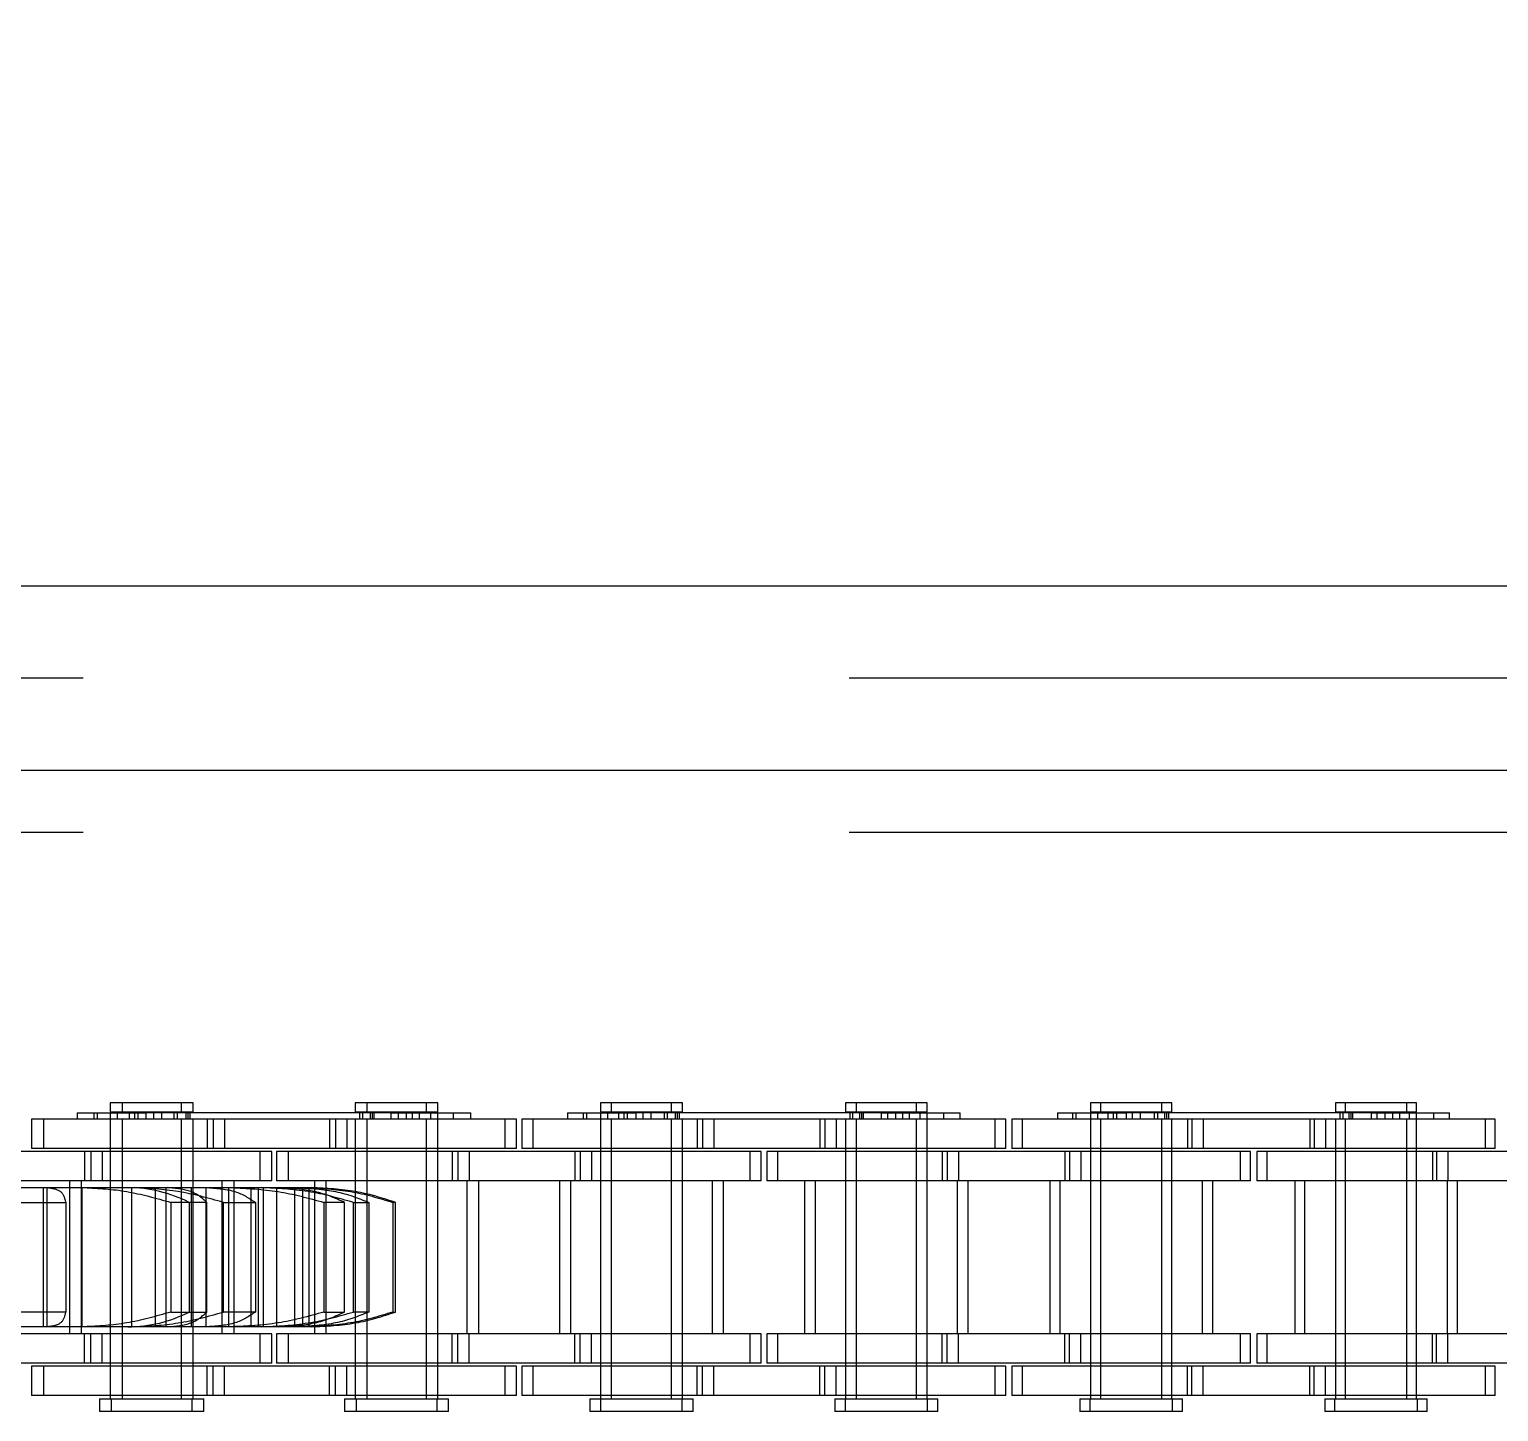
# Model space of a CAD drawing. Header units: metres. Extents: x 0 to 21025, y 0 to 14850.
# Drawn here: x 5399.7 to 5475.8, y 9293.4 to 9365 of the extents above; entities that cross this region are included whole.
import ezdxf

# ---------------------------------------------------------------- set-up
doc = ezdxf.new("R2010")
doc.units = ezdxf.units.M
doc.header["$LTSCALE"] = 25
doc.linetypes.add('HIDDEN2', pattern=[4.7625, 3.175, -1.5875])
for name, color, linetype in [('SL1', 8, 'Continuous'), ('SL4', 4, 'Continuous'), ('ST1', 7, 'HIDDEN2')]:
    doc.layers.add(name, color=color, linetype=linetype)

msp = doc.modelspace()

# ---------------------------------------------------------------- linework, layer by layer
at = {"layer": 'SL1'}
for radius, start, end in [(1508, 142.175773, 159.737021), (1500, 142.253, 159.624168)]:
    msp.add_arc((6701.759, 8813.884), radius, start, end, dxfattribs=at)
at = {"layer": 'SL4'}
for p, q in [((5828.739, 9336.149), (4878.736, 9336.149)), ((4878.736, 9326.624), (5668.499, 9326.624))]:
    msp.add_line(p, q, dxfattribs=at)
at = {"layer": 'ST1'}
for p, q in [((5878.736, 9331.386), (4878.736, 9331.386)), ((4878.736, 9326.624), (5668.499, 9326.624)), ((5878.736, 9323.386), (4878.736, 9323.386)), ((5407.579, 9309.384), (5403.889, 9309.384)), ((5403.889, 9309.384), (5403.889, 9308.91)), ((5404.501, 9309.384), (5404.501, 9308.91)), ((5408.191, 9309.384), (5407.579, 9309.384)), ((5407.579, 9308.91), (5407.579, 9309.384)), ((5408.191, 9308.91), (5408.191, 9309.384)), ((5420.279, 9309.384), (5416.589, 9309.384)), ((5416.589, 9309.384), (5416.589, 9308.91)), ((5417.179, 9309.384), (5417.179, 9308.91)), ((5420.869, 9309.384), (5420.279, 9309.384)), ((5420.279, 9308.91), (5420.279, 9309.384)), ((5420.869, 9308.91), (5420.869, 9309.384)), ((5432.979, 9309.384), (5429.289, 9309.384)), ((5429.289, 9309.384), (5429.289, 9308.91)), ((5429.857, 9309.384), (5429.857, 9308.91)), ((5433.547, 9309.384), (5432.979, 9309.384)), ((5432.979, 9308.91), (5432.979, 9309.384)), ((5433.547, 9308.91), (5433.547, 9309.384)), ((5445.679, 9309.384), (5441.989, 9309.384)), ((5441.989, 9309.384), (5441.989, 9308.91)), ((5442.536, 9309.384), (5442.536, 9308.91)), ((5446.226, 9309.384), (5445.679, 9309.384)), ((5445.679, 9308.91), (5445.679, 9309.384)), ((5446.226, 9308.91), (5446.226, 9309.384)), ((5458.379, 9309.384), (5454.689, 9309.384)), ((5454.689, 9309.384), (5454.689, 9308.91)), ((5455.214, 9309.384), (5455.214, 9308.91)), ((5458.904, 9309.384), (5458.379, 9309.384)), ((5458.379, 9308.91), (5458.379, 9309.384)), ((5458.904, 9308.91), (5458.904, 9309.384)), ((5471.079, 9309.384), (5467.389, 9309.384)), ((5467.389, 9309.384), (5467.389, 9308.91)), ((5467.892, 9309.384), (5467.892, 9308.91)), ((5471.582, 9309.384), (5471.079, 9309.384)), ((5471.079, 9308.91), (5471.079, 9309.384)), ((5471.582, 9308.91), (5471.582, 9309.384)), ((5408.909, 9308.541), (5399.814, 9308.541)), ((5399.814, 9308.541), (5399.814, 9307.021)), ((5400.426, 9308.541), (5400.426, 9307.021)), ((5402.182, 9308.873), (5405.734, 9308.873)), ((5402.182, 9308.873), (5402.182, 9308.541)), ((5403.034, 9308.873), (5403.034, 9308.541)), ((5403.207, 9308.873), (5403.207, 9308.541)), ((5403.889, 9308.91), (5407.579, 9308.91)), ((5403.889, 9308.873), (5403.889, 9307.021)), ((5403.889, 9308.541), (5403.889, 9294.042)), ((5404.258, 9308.91), (5404.258, 9308.541)), ((5404.501, 9308.541), (5404.501, 9307.021)), ((5404.501, 9308.541), (5404.501, 9294.042)), ((5404.87, 9308.91), (5404.87, 9308.541)), ((5405.154, 9308.873), (5405.154, 9308.541)), ((5405.327, 9308.873), (5405.327, 9308.541)), ((5405.734, 9308.873), (5405.734, 9308.541)), ((5418.434, 9308.873), (5405.734, 9308.873)), ((5406.138, 9308.873), (5406.138, 9308.541)), ((5406.553, 9308.873), (5406.553, 9308.541)), ((5407.21, 9308.541), (5407.21, 9308.91)), ((5407.353, 9308.873), (5407.353, 9308.541)), ((5407.579, 9308.91), (5408.191, 9308.91)), ((5407.579, 9307.021), (5407.579, 9308.541)), ((5407.579, 9294.042), (5407.579, 9308.541)), ((5407.822, 9308.541), (5407.822, 9308.91)), ((5407.91, 9308.873), (5407.91, 9308.541)), ((5408.014, 9308.873), (5408.014, 9308.541)), ((5408.191, 9307.021), (5408.191, 9308.541)), ((5408.191, 9294.042), (5408.191, 9308.541)), ((5408.909, 9308.541), (5408.909, 9307.021)), ((5415.259, 9308.541), (5408.909, 9308.541)), ((5409.223, 9308.541), (5409.223, 9307.021)), ((5409.807, 9308.541), (5409.807, 9307.021)), ((5415.259, 9308.541), (5415.259, 9307.021)), ((5424.354, 9308.541), (5415.259, 9308.541)), ((5415.562, 9308.541), (5415.562, 9307.021)), ((5416.147, 9308.541), (5416.147, 9307.021)), ((5416.589, 9308.91), (5420.279, 9308.91)), ((5416.589, 9308.541), (5416.589, 9307.021)), ((5416.589, 9308.541), (5416.589, 9294.042)), ((5416.815, 9308.873), (5416.815, 9308.541)), ((5416.958, 9308.91), (5416.958, 9308.541)), ((5417.179, 9308.541), (5417.179, 9307.021)), ((5417.179, 9308.541), (5417.179, 9294.042)), ((5417.356, 9308.873), (5417.356, 9308.541)), ((5417.46, 9308.873), (5417.46, 9308.541)), ((5417.548, 9308.91), (5417.548, 9308.541)), ((5418.434, 9308.873), (5418.434, 9308.541)), ((5418.434, 9308.873), (5421.665, 9308.873)), ((5418.816, 9308.873), (5418.816, 9308.541)), ((5419.232, 9308.873), (5419.232, 9308.541)), ((5419.541, 9308.873), (5419.541, 9308.541)), ((5419.91, 9308.541), (5419.91, 9308.91)), ((5420.279, 9308.91), (5420.869, 9308.91)), ((5420.279, 9307.021), (5420.279, 9308.541)), ((5420.279, 9294.042), (5420.279, 9308.541)), ((5420.5, 9308.541), (5420.5, 9308.91)), ((5420.869, 9307.021), (5420.869, 9308.873)), ((5420.869, 9294.042), (5420.869, 9308.541)), ((5421.665, 9308.873), (5421.665, 9308.541)), ((5421.665, 9308.873), (5422.576, 9308.873)), ((5422.576, 9308.541), (5422.576, 9308.873)), ((5424.944, 9308.541), (5424.354, 9308.541)), ((5424.354, 9307.021), (5424.354, 9308.541)), ((5424.944, 9307.021), (5424.944, 9308.541)), ((5434.309, 9308.541), (5425.214, 9308.541)), ((5425.214, 9308.541), (5425.214, 9307.021)), ((5425.782, 9308.541), (5425.782, 9307.021)), ((5427.582, 9308.873), (5431.134, 9308.873)), ((5427.582, 9308.873), (5427.582, 9308.541)), ((5428.391, 9308.873), (5428.391, 9308.541)), ((5428.563, 9308.873), (5428.563, 9308.541)), ((5429.289, 9308.91), (5432.979, 9308.91)), ((5429.289, 9308.873), (5429.289, 9307.021)), ((5429.289, 9308.541), (5429.289, 9294.042)), ((5429.658, 9308.91), (5429.658, 9308.541)), ((5429.857, 9308.541), (5429.857, 9307.021)), ((5429.857, 9308.541), (5429.857, 9294.042)), ((5430.226, 9308.91), (5430.226, 9308.541)), ((5430.511, 9308.873), (5430.511, 9308.541)), ((5430.683, 9308.873), (5430.683, 9308.541)), ((5431.134, 9308.873), (5431.134, 9308.541)), ((5443.834, 9308.873), (5431.134, 9308.873)), ((5431.495, 9308.873), (5431.495, 9308.541)), ((5431.91, 9308.873), (5431.91, 9308.541)), ((5432.61, 9308.541), (5432.61, 9308.91)), ((5432.753, 9308.873), (5432.753, 9308.541)), ((5432.979, 9308.91), (5433.547, 9308.91)), ((5432.979, 9307.021), (5432.979, 9308.541)), ((5432.979, 9294.042), (5432.979, 9308.541)), ((5433.178, 9308.541), (5433.178, 9308.91)), ((5433.267, 9308.873), (5433.267, 9308.541)), ((5433.37, 9308.873), (5433.37, 9308.541)), ((5433.547, 9307.021), (5433.547, 9308.541)), ((5433.547, 9294.042), (5433.547, 9308.541)), ((5434.309, 9308.541), (5434.309, 9307.021)), ((5440.659, 9308.541), (5434.309, 9308.541)), ((5434.58, 9308.541), (5434.58, 9307.021)), ((5435.164, 9308.541), (5435.164, 9307.021)), ((5440.659, 9308.541), (5440.659, 9307.021)), ((5449.754, 9308.541), (5440.659, 9308.541)), ((5440.919, 9308.541), (5440.919, 9307.021)), ((5441.503, 9308.541), (5441.503, 9307.021)), ((5441.989, 9308.91), (5445.679, 9308.91)), ((5441.989, 9308.541), (5441.989, 9307.021)), ((5441.989, 9308.541), (5441.989, 9294.042)), ((5442.215, 9308.873), (5442.215, 9308.541)), ((5442.358, 9308.91), (5442.358, 9308.541)), ((5442.536, 9308.541), (5442.536, 9307.021)), ((5442.536, 9308.541), (5442.536, 9294.042)), ((5442.713, 9308.873), (5442.713, 9308.541)), ((5442.816, 9308.873), (5442.816, 9308.541)), ((5442.905, 9308.91), (5442.905, 9308.541)), ((5443.834, 9308.873), (5443.834, 9308.541)), ((5443.834, 9308.873), (5447.065, 9308.873)), ((5444.173, 9308.873), (5444.173, 9308.541)), ((5444.588, 9308.873), (5444.588, 9308.541)), ((5444.941, 9308.873), (5444.941, 9308.541)), ((5445.31, 9308.541), (5445.31, 9308.91)), ((5445.679, 9308.91), (5446.226, 9308.91)), ((5445.679, 9307.021), (5445.679, 9308.541)), ((5445.679, 9294.042), (5445.679, 9308.541)), ((5445.857, 9308.541), (5445.857, 9308.91)), ((5446.226, 9307.021), (5446.226, 9308.873)), ((5446.226, 9294.042), (5446.226, 9308.541)), ((5447.065, 9308.873), (5447.065, 9308.541)), ((5447.065, 9308.873), (5447.933, 9308.873)), ((5447.933, 9308.541), (5447.933, 9308.873)), ((5450.301, 9308.541), (5449.754, 9308.541)), ((5449.754, 9307.021), (5449.754, 9308.541)), ((5450.301, 9307.021), (5450.301, 9308.541)), ((5459.709, 9308.541), (5450.614, 9308.541)), ((5450.614, 9308.541), (5450.614, 9307.021)), ((5451.139, 9308.541), (5451.139, 9307.021)), ((5452.982, 9308.873), (5456.534, 9308.873)), ((5452.982, 9308.873), (5452.982, 9308.541)), ((5453.747, 9308.873), (5453.747, 9308.541)), ((5453.92, 9308.873), (5453.92, 9308.541)), ((5454.689, 9308.91), (5458.379, 9308.91)), ((5454.689, 9308.873), (5454.689, 9307.021)), ((5454.689, 9308.541), (5454.689, 9294.042)), ((5455.058, 9308.91), (5455.058, 9308.541)), ((5455.214, 9308.541), (5455.214, 9307.021)), ((5455.214, 9308.541), (5455.214, 9294.042)), ((5455.583, 9308.91), (5455.583, 9308.541)), ((5455.867, 9308.873), (5455.867, 9308.541)), ((5456.04, 9308.873), (5456.04, 9308.541)), ((5456.534, 9308.873), (5456.534, 9308.541)), ((5469.234, 9308.873), (5456.534, 9308.873)), ((5456.851, 9308.873), (5456.851, 9308.541)), ((5457.267, 9308.873), (5457.267, 9308.541)), ((5458.01, 9308.541), (5458.01, 9308.91)), ((5458.153, 9308.873), (5458.153, 9308.541)), ((5458.379, 9308.91), (5458.904, 9308.91)), ((5458.379, 9307.021), (5458.379, 9308.541)), ((5458.379, 9294.042), (5458.379, 9308.541)), ((5458.535, 9308.541), (5458.535, 9308.91)), ((5458.623, 9308.873), (5458.623, 9308.541)), ((5458.727, 9308.873), (5458.727, 9308.541)), ((5458.904, 9307.021), (5458.904, 9308.541)), ((5458.904, 9294.042), (5458.904, 9308.541)), ((5459.709, 9308.541), (5459.709, 9307.021)), ((5466.059, 9308.541), (5459.709, 9308.541)), ((5459.936, 9308.541), (5459.936, 9307.021)), ((5460.521, 9308.541), (5460.521, 9307.021)), ((5466.059, 9308.541), (5466.059, 9307.021)), ((5475.154, 9308.541), (5466.059, 9308.541)), ((5466.275, 9308.541), (5466.275, 9307.021)), ((5466.86, 9308.541), (5466.86, 9307.021)), ((5467.389, 9308.91), (5471.079, 9308.91)), ((5467.389, 9308.541), (5467.389, 9307.021)), ((5467.389, 9308.541), (5467.389, 9294.042)), ((5467.615, 9308.873), (5467.615, 9308.541)), ((5467.758, 9308.91), (5467.758, 9308.541)), ((5467.892, 9308.541), (5467.892, 9307.021)), ((5467.892, 9308.541), (5467.892, 9294.042)), ((5468.069, 9308.873), (5468.069, 9308.541)), ((5468.173, 9308.873), (5468.173, 9308.541)), ((5468.261, 9308.91), (5468.261, 9308.541)), ((5469.234, 9308.873), (5469.234, 9308.541)), ((5469.234, 9308.873), (5472.465, 9308.873)), ((5469.529, 9308.873), (5469.529, 9308.541)), ((5469.945, 9308.873), (5469.945, 9308.541)), ((5470.341, 9308.873), (5470.341, 9308.541)), ((5470.71, 9308.541), (5470.71, 9308.91)), ((5471.079, 9308.91), (5471.582, 9308.91)), ((5471.079, 9307.021), (5471.079, 9308.541)), ((5471.079, 9294.042), (5471.079, 9308.541)), ((5471.213, 9308.541), (5471.213, 9308.91)), ((5471.582, 9307.021), (5471.582, 9308.873)), ((5471.582, 9294.042), (5471.582, 9308.541)), ((5472.465, 9308.873), (5472.465, 9308.541)), ((5472.465, 9308.873), (5473.289, 9308.873)), ((5473.289, 9308.541), (5473.289, 9308.873)), ((5475.657, 9308.541), (5475.154, 9308.541)), ((5475.154, 9307.021), (5475.154, 9308.541)), ((5475.657, 9307.021), (5475.657, 9308.541)), ((5402.559, 9306.869), (5396.209, 9306.869)), ((5408.909, 9307.021), (5399.814, 9307.021)), ((5402.559, 9306.869), (5402.559, 9305.349)), ((5411.654, 9306.869), (5402.559, 9306.869)), ((5402.884, 9306.869), (5402.884, 9305.349)), ((5403.468, 9306.869), (5403.468, 9305.349)), ((5403.889, 9306.869), (5403.889, 9305.349)), ((5404.501, 9306.869), (5404.501, 9305.349)), ((5407.579, 9305.349), (5407.579, 9306.869)), ((5408.191, 9305.349), (5408.191, 9306.869)), ((5415.259, 9307.021), (5408.909, 9307.021)), ((5412.266, 9306.869), (5411.654, 9306.869)), ((5411.654, 9305.349), (5411.654, 9306.869)), ((5412.266, 9305.349), (5412.266, 9306.869)), ((5421.609, 9306.869), (5412.514, 9306.869)), ((5412.514, 9306.869), (5412.514, 9305.349)), ((5413.104, 9306.869), (5413.104, 9305.349)), ((5424.354, 9307.021), (5415.259, 9307.021)), ((5416.589, 9306.869), (5416.589, 9305.349)), ((5417.179, 9306.869), (5417.179, 9305.349)), ((5420.279, 9305.349), (5420.279, 9306.869)), ((5420.869, 9305.349), (5420.869, 9306.869)), ((5421.609, 9306.869), (5421.609, 9305.349)), ((5427.959, 9306.869), (5421.609, 9306.869)), ((5421.901, 9306.869), (5421.901, 9305.349)), ((5422.486, 9306.869), (5422.486, 9305.349)), ((5424.944, 9307.021), (5424.354, 9307.021)), ((5434.309, 9307.021), (5425.214, 9307.021)), ((5427.959, 9306.869), (5427.959, 9305.349)), ((5437.054, 9306.869), (5427.959, 9306.869)), ((5428.241, 9306.869), (5428.241, 9305.349)), ((5428.825, 9306.869), (5428.825, 9305.349)), ((5429.289, 9306.869), (5429.289, 9305.349)), ((5429.857, 9306.869), (5429.857, 9305.349)), ((5432.979, 9305.349), (5432.979, 9306.869)), ((5433.547, 9305.349), (5433.547, 9306.869)), ((5440.659, 9307.021), (5434.309, 9307.021)), ((5437.622, 9306.869), (5437.054, 9306.869)), ((5437.054, 9305.349), (5437.054, 9306.869)), ((5437.622, 9305.349), (5437.622, 9306.869)), ((5447.009, 9306.869), (5437.914, 9306.869)), ((5437.914, 9306.869), (5437.914, 9305.349)), ((5438.461, 9306.869), (5438.461, 9305.349)), ((5449.754, 9307.021), (5440.659, 9307.021)), ((5441.989, 9306.869), (5441.989, 9305.349)), ((5442.536, 9306.869), (5442.536, 9305.349)), ((5445.679, 9305.349), (5445.679, 9306.869)), ((5446.226, 9305.349), (5446.226, 9306.869)), ((5447.009, 9306.869), (5447.009, 9305.349)), ((5453.359, 9306.869), (5447.009, 9306.869)), ((5447.258, 9306.869), (5447.258, 9305.349)), ((5447.842, 9306.869), (5447.842, 9305.349)), ((5450.301, 9307.021), (5449.754, 9307.021)), ((5459.709, 9307.021), (5450.614, 9307.021)), ((5453.359, 9306.869), (5453.359, 9305.349)), ((5462.454, 9306.869), (5453.359, 9306.869)), ((5453.597, 9306.869), (5453.597, 9305.349)), ((5454.181, 9306.869), (5454.181, 9305.349)), ((5454.689, 9306.869), (5454.689, 9305.349)), ((5455.214, 9306.869), (5455.214, 9305.349)), ((5458.379, 9305.349), (5458.379, 9306.869)), ((5458.904, 9305.349), (5458.904, 9306.869)), ((5466.059, 9307.021), (5459.709, 9307.021)), ((5462.979, 9306.869), (5462.454, 9306.869)), ((5462.454, 9305.349), (5462.454, 9306.869)), ((5462.979, 9305.349), (5462.979, 9306.869)), ((5472.409, 9306.869), (5463.314, 9306.869)), ((5463.314, 9306.869), (5463.314, 9305.349)), ((5463.817, 9306.869), (5463.817, 9305.349)), ((5475.154, 9307.021), (5466.059, 9307.021)), ((5467.389, 9306.869), (5467.389, 9305.349)), ((5467.892, 9306.869), (5467.892, 9305.349)), ((5471.079, 9305.349), (5471.079, 9306.869)), ((5471.582, 9305.349), (5471.582, 9306.869)), ((5472.409, 9306.869), (5472.409, 9305.349)), ((5478.759, 9306.869), (5472.409, 9306.869)), ((5472.615, 9306.869), (5472.615, 9305.349)), ((5473.199, 9306.869), (5473.199, 9305.349)), ((5475.657, 9307.021), (5475.154, 9307.021)), ((5402.559, 9305.349), (5396.209, 9305.349)), ((5401.774, 9305.349), (5401.774, 9297.419)), ((5402.386, 9305.349), (5402.386, 9297.419)), ((5411.654, 9305.349), (5402.559, 9305.349)), ((5403.889, 9305.349), (5403.889, 9297.419)), ((5404.501, 9305.349), (5404.501, 9297.419)), ((5407.579, 9297.419), (5407.579, 9305.349)), ((5408.191, 9297.419), (5408.191, 9305.349)), ((5409.694, 9297.419), (5409.694, 9305.349)), ((5410.306, 9297.419), (5410.306, 9305.349)), ((5412.266, 9305.349), (5411.654, 9305.349)), ((5421.609, 9305.349), (5412.514, 9305.349)), ((5414.474, 9305.349), (5414.474, 9297.419)), ((5415.064, 9305.349), (5415.064, 9297.419)), ((5416.589, 9305.349), (5416.589, 9297.419)), ((5417.179, 9305.349), (5417.179, 9297.419)), ((5420.279, 9297.419), (5420.279, 9305.349)), ((5420.869, 9297.419), (5420.869, 9305.349)), ((5427.959, 9305.349), (5421.609, 9305.349)), ((5422.394, 9297.419), (5422.394, 9305.349)), ((5422.984, 9297.419), (5422.984, 9305.349)), ((5427.174, 9305.349), (5427.174, 9297.419)), ((5427.742, 9305.349), (5427.742, 9297.419)), ((5437.054, 9305.349), (5427.959, 9305.349)), ((5429.289, 9305.349), (5429.289, 9297.419)), ((5429.857, 9305.349), (5429.857, 9297.419)), ((5432.979, 9297.419), (5432.979, 9305.349)), ((5433.547, 9297.419), (5433.547, 9305.349)), ((5435.094, 9297.419), (5435.094, 9305.349)), ((5435.662, 9297.419), (5435.662, 9305.349)), ((5437.622, 9305.349), (5437.054, 9305.349)), ((5447.009, 9305.349), (5437.914, 9305.349)), ((5439.874, 9305.349), (5439.874, 9297.419)), ((5440.421, 9305.349), (5440.421, 9297.419)), ((5441.989, 9305.349), (5441.989, 9297.419)), ((5442.536, 9305.349), (5442.536, 9297.419)), ((5445.679, 9297.419), (5445.679, 9305.349)), ((5446.226, 9297.419), (5446.226, 9305.349)), ((5453.359, 9305.349), (5447.009, 9305.349)), ((5447.794, 9297.419), (5447.794, 9305.349)), ((5448.341, 9297.419), (5448.341, 9305.349)), ((5452.574, 9305.349), (5452.574, 9297.419)), ((5453.099, 9305.349), (5453.099, 9297.419)), ((5462.454, 9305.349), (5453.359, 9305.349)), ((5454.689, 9305.349), (5454.689, 9297.419)), ((5455.214, 9305.349), (5455.214, 9297.419)), ((5458.379, 9297.419), (5458.379, 9305.349)), ((5458.904, 9297.419), (5458.904, 9305.349)), ((5460.494, 9297.419), (5460.494, 9305.349)), ((5461.019, 9297.419), (5461.019, 9305.349)), ((5462.979, 9305.349), (5462.454, 9305.349)), ((5472.409, 9305.349), (5463.314, 9305.349)), ((5465.274, 9305.349), (5465.274, 9297.419)), ((5465.777, 9305.349), (5465.777, 9297.419)), ((5467.389, 9305.349), (5467.389, 9297.419)), ((5467.892, 9305.349), (5467.892, 9297.419)), ((5471.079, 9297.419), (5471.079, 9305.349)), ((5471.582, 9297.419), (5471.582, 9305.349)), ((5478.759, 9305.349), (5472.409, 9305.349)), ((5473.194, 9297.419), (5473.194, 9305.349)), ((5473.697, 9297.419), (5473.697, 9305.349)), ((5397.697, 9304.989), (5402.439, 9304.989)), ((5400.422, 9304.989), (5400.422, 9297.779)), ((5400.625, 9297.779), (5400.625, 9304.989)), ((5402.439, 9297.779), (5402.439, 9304.989)), ((5402.439, 9304.989), (5402.551, 9304.989)), ((5402.551, 9304.989), (5404.81, 9304.989)), ((5404.81, 9304.989), (5406.862, 9304.989)), ((5405.007, 9297.779), (5405.007, 9304.989)), ((5406.217, 9304.989), (5406.217, 9297.779)), ((5406.789, 9297.779), (5406.789, 9304.989)), ((5406.862, 9304.989), (5410.041, 9304.989)), ((5408.084, 9304.989), (5408.084, 9297.779)), ((5408.857, 9297.779), (5408.857, 9304.989)), ((5410.041, 9297.779), (5410.041, 9304.989)), ((5410.041, 9304.989), (5410.169, 9304.989)), ((5410.169, 9304.989), (5412.634, 9304.989)), ((5411.168, 9304.989), (5411.168, 9297.779)), ((5411.581, 9297.779), (5411.581, 9304.989)), ((5411.816, 9304.989), (5411.816, 9297.779)), ((5412.529, 9297.779), (5412.529, 9304.989)), ((5412.612, 9304.989), (5413.868, 9304.989)), ((5413.456, 9297.779), (5413.456, 9304.989)), ((5413.868, 9297.779), (5413.868, 9304.989)), ((5413.868, 9304.989), (5413.995, 9304.989)), ((5413.995, 9304.989), (5414.344, 9304.989)), ((5414.193, 9297.779), (5414.193, 9304.989)), ((5399.281, 9304.227), (5401.584, 9304.227)), ((5401.584, 9304.227), (5401.584, 9298.541)), ((5407.982, 9304.227), (5407.031, 9304.227)), ((5407.031, 9304.227), (5407.031, 9298.541)), ((5407.982, 9304.227), (5407.982, 9298.541)), ((5408.899, 9304.227), (5407.982, 9304.227)), ((5408.899, 9298.541), (5408.899, 9304.227)), ((5409.756, 9304.227), (5411.41, 9304.227)), ((5409.756, 9298.541), (5409.756, 9304.227)), ((5411.41, 9304.227), (5411.41, 9298.541)), ((5414.966, 9304.227), (5414.966, 9298.541)), ((5416.034, 9304.227), (5414.966, 9304.227)), ((5416.034, 9298.541), (5416.034, 9304.227)), ((5416.49, 9304.227), (5417.296, 9304.227)), ((5416.49, 9298.541), (5416.49, 9304.227)), ((5417.296, 9304.227), (5417.296, 9298.541)), ((5418.531, 9304.227), (5418.531, 9298.541)), ((5418.671, 9304.227), (5418.531, 9304.227)), ((5418.671, 9298.541), (5418.671, 9304.227)), ((5401.584, 9298.541), (5399.281, 9298.541)), ((5407.031, 9298.541), (5407.982, 9298.541)), ((5407.982, 9298.541), (5408.899, 9298.541)), ((5411.41, 9298.541), (5409.756, 9298.541)), ((5414.966, 9298.541), (5416.034, 9298.541)), ((5417.296, 9298.541), (5416.49, 9298.541)), ((5418.531, 9298.541), (5418.671, 9298.541)), ((5402.439, 9297.779), (5397.697, 9297.779)), ((5402.551, 9297.779), (5402.439, 9297.779)), ((5404.81, 9297.779), (5402.551, 9297.779)), ((5406.862, 9297.779), (5404.81, 9297.779)), ((5410.041, 9297.779), (5406.862, 9297.779)), ((5410.169, 9297.779), (5410.041, 9297.779)), ((5412.634, 9297.779), (5410.169, 9297.779)), ((5413.868, 9297.779), (5412.629, 9297.779)), ((5413.995, 9297.779), (5413.868, 9297.779)), ((5414.344, 9297.779), (5413.995, 9297.779)), ((5402.559, 9297.419), (5396.209, 9297.419)), ((5402.559, 9295.899), (5402.559, 9297.419)), ((5411.654, 9297.419), (5402.559, 9297.419)), ((5402.884, 9295.899), (5402.884, 9297.419)), ((5403.468, 9295.899), (5403.468, 9297.419)), ((5403.889, 9297.419), (5403.889, 9295.899)), ((5404.501, 9297.419), (5404.501, 9295.899)), ((5407.579, 9295.899), (5407.579, 9297.419)), ((5408.191, 9295.899), (5408.191, 9297.419)), ((5412.266, 9297.419), (5411.654, 9297.419)), ((5411.654, 9295.899), (5411.654, 9297.419)), ((5412.266, 9295.899), (5412.266, 9297.419)), ((5421.609, 9297.419), (5412.514, 9297.419)), ((5412.514, 9297.419), (5412.514, 9295.899)), ((5413.104, 9297.419), (5413.104, 9295.899)), ((5416.589, 9297.419), (5416.589, 9295.899)), ((5417.179, 9297.419), (5417.179, 9295.899)), ((5420.279, 9295.899), (5420.279, 9297.419)), ((5420.869, 9295.899), (5420.869, 9297.419)), ((5421.609, 9295.899), (5421.609, 9297.419)), ((5427.959, 9297.419), (5421.609, 9297.419)), ((5421.901, 9295.899), (5421.901, 9297.419)), ((5422.486, 9295.899), (5422.486, 9297.419)), ((5427.959, 9295.899), (5427.959, 9297.419)), ((5437.054, 9297.419), (5427.959, 9297.419)), ((5428.241, 9295.899), (5428.241, 9297.419)), ((5428.825, 9295.899), (5428.825, 9297.419)), ((5429.289, 9297.419), (5429.289, 9295.899)), ((5429.857, 9297.419), (5429.857, 9295.899)), ((5432.979, 9295.899), (5432.979, 9297.419)), ((5433.547, 9295.899), (5433.547, 9297.419)), ((5437.622, 9297.419), (5437.054, 9297.419)), ((5437.054, 9295.899), (5437.054, 9297.419)), ((5437.622, 9295.899), (5437.622, 9297.419)), ((5447.009, 9297.419), (5437.914, 9297.419)), ((5437.914, 9297.419), (5437.914, 9295.899)), ((5438.461, 9297.419), (5438.461, 9295.899)), ((5441.989, 9297.419), (5441.989, 9295.899)), ((5442.536, 9297.419), (5442.536, 9295.899)), ((5445.679, 9295.899), (5445.679, 9297.419)), ((5446.226, 9295.899), (5446.226, 9297.419)), ((5447.009, 9295.899), (5447.009, 9297.419)), ((5453.359, 9297.419), (5447.009, 9297.419)), ((5447.258, 9295.899), (5447.258, 9297.419)), ((5447.842, 9295.899), (5447.842, 9297.419)), ((5453.359, 9295.899), (5453.359, 9297.419)), ((5462.454, 9297.419), (5453.359, 9297.419)), ((5453.597, 9295.899), (5453.597, 9297.419)), ((5454.181, 9295.899), (5454.181, 9297.419)), ((5454.689, 9297.419), (5454.689, 9295.899)), ((5455.214, 9297.419), (5455.214, 9295.899)), ((5458.379, 9295.899), (5458.379, 9297.419)), ((5458.904, 9295.899), (5458.904, 9297.419)), ((5462.979, 9297.419), (5462.454, 9297.419)), ((5462.454, 9295.899), (5462.454, 9297.419)), ((5462.979, 9295.899), (5462.979, 9297.419)), ((5472.409, 9297.419), (5463.314, 9297.419)), ((5463.314, 9297.419), (5463.314, 9295.899)), ((5463.817, 9297.419), (5463.817, 9295.899)), ((5467.389, 9297.419), (5467.389, 9295.899)), ((5467.892, 9297.419), (5467.892, 9295.899)), ((5471.079, 9295.899), (5471.079, 9297.419)), ((5471.582, 9295.899), (5471.582, 9297.419)), ((5472.409, 9295.899), (5472.409, 9297.419)), ((5478.759, 9297.419), (5472.409, 9297.419)), ((5472.615, 9295.899), (5472.615, 9297.419)), ((5473.199, 9295.899), (5473.199, 9297.419)), ((5402.559, 9295.899), (5396.209, 9295.899)), ((5408.909, 9295.747), (5399.814, 9295.747)), ((5399.814, 9295.747), (5399.814, 9294.227)), ((5400.426, 9295.747), (5400.426, 9294.227)), ((5411.654, 9295.899), (5402.559, 9295.899)), ((5403.889, 9295.747), (5403.889, 9294.227)), ((5404.501, 9295.747), (5404.501, 9294.227)), ((5407.579, 9294.227), (5407.579, 9295.747)), ((5408.191, 9294.227), (5408.191, 9295.747)), ((5408.909, 9294.227), (5408.909, 9295.747)), ((5415.259, 9295.747), (5408.909, 9295.747)), ((5409.223, 9294.227), (5409.223, 9295.747)), ((5409.807, 9294.227), (5409.807, 9295.747)), ((5412.266, 9295.899), (5411.654, 9295.899)), ((5421.609, 9295.899), (5412.514, 9295.899)), ((5415.259, 9294.227), (5415.259, 9295.747)), ((5424.354, 9295.747), (5415.259, 9295.747)), ((5415.562, 9294.227), (5415.562, 9295.747)), ((5416.147, 9294.227), (5416.147, 9295.747)), ((5416.589, 9295.747), (5416.589, 9294.227)), ((5417.179, 9295.747), (5417.179, 9294.227)), ((5420.279, 9294.227), (5420.279, 9295.747)), ((5420.869, 9294.227), (5420.869, 9295.747)), ((5427.959, 9295.899), (5421.609, 9295.899)), ((5424.944, 9295.747), (5424.354, 9295.747)), ((5424.354, 9294.227), (5424.354, 9295.747)), ((5424.944, 9294.227), (5424.944, 9295.747)), ((5434.309, 9295.747), (5425.214, 9295.747)), ((5425.214, 9295.747), (5425.214, 9294.227)), ((5425.782, 9295.747), (5425.782, 9294.227)), ((5437.054, 9295.899), (5427.959, 9295.899)), ((5429.289, 9295.747), (5429.289, 9294.227)), ((5429.857, 9295.747), (5429.857, 9294.227)), ((5432.979, 9294.227), (5432.979, 9295.747)), ((5433.547, 9294.227), (5433.547, 9295.747)), ((5434.309, 9294.227), (5434.309, 9295.747)), ((5440.659, 9295.747), (5434.309, 9295.747)), ((5434.58, 9294.227), (5434.58, 9295.747)), ((5435.164, 9294.227), (5435.164, 9295.747)), ((5437.622, 9295.899), (5437.054, 9295.899)), ((5447.009, 9295.899), (5437.914, 9295.899)), ((5440.659, 9294.227), (5440.659, 9295.747)), ((5449.754, 9295.747), (5440.659, 9295.747)), ((5440.919, 9294.227), (5440.919, 9295.747)), ((5441.503, 9294.227), (5441.503, 9295.747)), ((5441.989, 9295.747), (5441.989, 9294.227)), ((5442.536, 9295.747), (5442.536, 9294.227)), ((5445.679, 9294.227), (5445.679, 9295.747)), ((5446.226, 9294.227), (5446.226, 9295.747)), ((5453.359, 9295.899), (5447.009, 9295.899)), ((5450.301, 9295.747), (5449.754, 9295.747)), ((5449.754, 9294.227), (5449.754, 9295.747)), ((5450.301, 9294.227), (5450.301, 9295.747)), ((5459.709, 9295.747), (5450.614, 9295.747)), ((5450.614, 9295.747), (5450.614, 9294.227)), ((5451.139, 9295.747), (5451.139, 9294.227)), ((5462.454, 9295.899), (5453.359, 9295.899)), ((5454.689, 9295.747), (5454.689, 9294.227)), ((5455.214, 9295.747), (5455.214, 9294.227)), ((5458.379, 9294.227), (5458.379, 9295.747)), ((5458.904, 9294.227), (5458.904, 9295.747)), ((5459.709, 9294.227), (5459.709, 9295.747)), ((5466.059, 9295.747), (5459.709, 9295.747)), ((5459.936, 9294.227), (5459.936, 9295.747)), ((5460.521, 9294.227), (5460.521, 9295.747)), ((5462.979, 9295.899), (5462.454, 9295.899)), ((5472.409, 9295.899), (5463.314, 9295.899)), ((5466.059, 9294.227), (5466.059, 9295.747)), ((5475.154, 9295.747), (5466.059, 9295.747)), ((5466.275, 9294.227), (5466.275, 9295.747)), ((5466.86, 9294.227), (5466.86, 9295.747)), ((5467.389, 9295.747), (5467.389, 9294.227)), ((5467.892, 9295.747), (5467.892, 9294.227)), ((5471.079, 9294.227), (5471.079, 9295.747)), ((5471.582, 9294.227), (5471.582, 9295.747)), ((5478.759, 9295.899), (5472.409, 9295.899)), ((5475.657, 9295.747), (5475.154, 9295.747)), ((5475.154, 9294.227), (5475.154, 9295.747)), ((5475.657, 9294.227), (5475.657, 9295.747)), ((5408.909, 9294.227), (5399.814, 9294.227)), ((5403.336, 9294.042), (5408.133, 9294.042)), ((5403.336, 9294.042), (5403.336, 9293.384)), ((5403.947, 9294.042), (5403.947, 9293.384)), ((5408.133, 9294.042), (5408.744, 9294.042)), ((5408.133, 9293.384), (5408.133, 9294.042)), ((5408.744, 9293.384), (5408.744, 9294.042)), ((5415.259, 9294.227), (5408.909, 9294.227)), ((5424.354, 9294.227), (5415.259, 9294.227)), ((5416.036, 9294.042), (5420.833, 9294.042)), ((5416.036, 9294.042), (5416.036, 9293.384)), ((5416.626, 9294.042), (5416.626, 9293.384)), ((5420.833, 9294.042), (5421.423, 9294.042)), ((5420.833, 9293.384), (5420.833, 9294.042)), ((5421.423, 9293.384), (5421.423, 9294.042)), ((5424.944, 9294.227), (5424.354, 9294.227)), ((5434.309, 9294.227), (5425.214, 9294.227)), ((5428.736, 9294.042), (5433.533, 9294.042)), ((5428.736, 9294.042), (5428.736, 9293.384)), ((5429.304, 9294.042), (5429.304, 9293.384)), ((5433.533, 9294.042), (5434.101, 9294.042)), ((5433.533, 9293.384), (5433.533, 9294.042)), ((5434.101, 9293.384), (5434.101, 9294.042)), ((5440.659, 9294.227), (5434.309, 9294.227)), ((5449.754, 9294.227), (5440.659, 9294.227)), ((5441.436, 9294.042), (5446.233, 9294.042)), ((5441.436, 9294.042), (5441.436, 9293.384)), ((5441.982, 9294.042), (5441.982, 9293.384)), ((5446.233, 9294.042), (5446.779, 9294.042)), ((5446.233, 9293.384), (5446.233, 9294.042)), ((5446.779, 9293.384), (5446.779, 9294.042)), ((5450.301, 9294.227), (5449.754, 9294.227)), ((5459.709, 9294.227), (5450.614, 9294.227)), ((5454.136, 9294.042), (5458.933, 9294.042)), ((5454.136, 9294.042), (5454.136, 9293.384)), ((5454.66, 9294.042), (5454.66, 9293.384)), ((5458.933, 9294.042), (5459.457, 9294.042)), ((5458.933, 9293.384), (5458.933, 9294.042)), ((5459.457, 9293.384), (5459.457, 9294.042)), ((5466.059, 9294.227), (5459.709, 9294.227)), ((5475.154, 9294.227), (5466.059, 9294.227)), ((5466.836, 9294.042), (5471.633, 9294.042)), ((5466.836, 9294.042), (5466.836, 9293.384)), ((5467.339, 9294.042), (5467.339, 9293.384)), ((5471.633, 9294.042), (5472.136, 9294.042)), ((5471.633, 9293.384), (5471.633, 9294.042)), ((5472.136, 9293.384), (5472.136, 9294.042)), ((5475.657, 9294.227), (5475.154, 9294.227)), ((5408.133, 9293.384), (5403.336, 9293.384)), ((5408.744, 9293.384), (5408.133, 9293.384)), ((5420.833, 9293.384), (5416.036, 9293.384)), ((5421.423, 9293.384), (5420.833, 9293.384)), ((5433.533, 9293.384), (5428.736, 9293.384)), ((5434.101, 9293.384), (5433.533, 9293.384)), ((5446.233, 9293.384), (5441.436, 9293.384)), ((5446.779, 9293.384), (5446.233, 9293.384)), ((5458.933, 9293.384), (5454.136, 9293.384)), ((5459.457, 9293.384), (5458.933, 9293.384)), ((5471.633, 9293.384), (5466.836, 9293.384)), ((5472.136, 9293.384), (5471.633, 9293.384))]:
    msp.add_line(p, q, dxfattribs=at)
for centre, start, end in [((5404.777, 9297.866), 63.25519, 89.7352), ((5404.777, 9304.901), 270.2648, 296.74481)]:
    msp.add_arc(centre, 7.123, start, end, dxfattribs=at)
for points, knots in [([(5400.67, 9304.989), (5400.917, 9304.951), (5401.412, 9304.875), (5401.526, 9304.443), (5401.584, 9304.227)], [0, 0, 0, 0, 0.499419, 1, 1, 1, 1]), ([(5402.551, 9304.989), (5403.276, 9304.951), (5404.729, 9304.876), (5406.263, 9304.443), (5407.031, 9304.227)], [0, 0, 0, 0, 0.499098, 1, 1, 1, 1]), ([(5409.756, 9304.227), (5408.973, 9304.443), (5407.408, 9304.875), (5405.886, 9304.951), (5405.125, 9304.989)], [0, 0, 0, 0, 0.5002609, 1, 1, 1, 1]), ([(5408.899, 9304.227), (5408.651, 9304.443), (5408.154, 9304.875), (5407.293, 9304.951), (5406.862, 9304.989)], [0, 0, 0, 0, 0.500133, 1, 1, 1, 1]), ([(5408.941, 9304.989), (5409.44, 9304.951), (5410.439, 9304.876), (5411.086, 9304.443), (5411.41, 9304.227)], [0, 0, 0, 0, 0.4990977, 1, 1, 1, 1]), ([(5410.169, 9304.989), (5410.98, 9304.951), (5412.604, 9304.875), (5414.178, 9304.443), (5414.966, 9304.227)], [0, 0, 0, 0, 0.499459, 1, 1, 1, 1]), ([(5416.49, 9304.227), (5415.715, 9304.443), (5414.166, 9304.875), (5412.528, 9304.951), (5411.71, 9304.989)], [0, 0, 0, 0, 0.500514, 1, 1, 1, 1]), ([(5416.034, 9304.227), (5415.544, 9304.443), (5414.563, 9304.875), (5413.277, 9304.951), (5412.634, 9304.989)], [0, 0, 0, 0, 0.500152, 1, 1, 1, 1]), ([(5413.569, 9304.989), (5414.259, 9304.951), (5415.642, 9304.875), (5416.744, 9304.443), (5417.296, 9304.227)], [0, 0, 0, 0, 0.499427, 1, 1, 1, 1]), ([(5413.995, 9304.989), (5414.794, 9304.951), (5416.394, 9304.875), (5417.818, 9304.443), (5418.531, 9304.227)], [0, 0, 0, 0, 0.49948, 1, 1, 1, 1]), ([(5418.671, 9304.227), (5417.997, 9304.443), (5416.651, 9304.875), (5415.095, 9304.951), (5414.318, 9304.989)], [0, 0, 0, 0, 0.500529, 1, 1, 1, 1]), ([(5401.584, 9298.541), (5401.526, 9298.324), (5401.412, 9297.892), (5400.917, 9297.816), (5400.67, 9297.779)], [0, 0, 0, 0, 0.500261, 1, 1, 1, 1]), ([(5407.031, 9298.541), (5406.264, 9298.324), (5404.73, 9297.892), (5403.277, 9297.816), (5402.551, 9297.779)], [0, 0, 0, 0, 0.500133, 1, 1, 1, 1]), ([(5405.125, 9297.779), (5405.885, 9297.816), (5407.407, 9297.892), (5408.973, 9298.324), (5409.756, 9298.541)], [0, 0, 0, 0, 0.499419, 1, 1, 1, 1]), ([(5406.862, 9297.779), (5407.292, 9297.816), (5408.154, 9297.892), (5408.65, 9298.324), (5408.899, 9298.541)], [0, 0, 0, 0, 0.4990975, 1, 1, 1, 1]), ([(5411.41, 9298.541), (5411.086, 9298.324), (5410.439, 9297.892), (5409.44, 9297.816), (5408.941, 9297.779)], [0, 0, 0, 0, 0.500133, 1, 1, 1, 1]), ([(5414.966, 9298.541), (5414.178, 9298.324), (5412.604, 9297.892), (5410.98, 9297.816), (5410.169, 9297.779)], [0, 0, 0, 0, 0.500534, 1, 1, 1, 1]), ([(5411.71, 9297.779), (5412.528, 9297.816), (5414.166, 9297.892), (5415.715, 9298.324), (5416.49, 9298.541)], [0, 0, 0, 0, 0.499479, 1, 1, 1, 1]), ([(5412.634, 9297.779), (5413.276, 9297.816), (5414.563, 9297.892), (5415.543, 9298.324), (5416.034, 9298.541)], [0, 0, 0, 0, 0.499124, 1, 1, 1, 1]), ([(5417.296, 9298.541), (5416.745, 9298.324), (5415.643, 9297.892), (5414.26, 9297.816), (5413.569, 9297.779)], [0, 0, 0, 0, 0.500372, 1, 1, 1, 1]), ([(5418.531, 9298.541), (5417.818, 9298.324), (5416.394, 9297.892), (5414.794, 9297.816), (5413.995, 9297.779)], [0, 0, 0, 0, 0.5005125, 1, 1, 1, 1]), ([(5414.318, 9297.779), (5415.095, 9297.816), (5416.651, 9297.892), (5417.997, 9298.324), (5418.671, 9298.541)], [0, 0, 0, 0, 0.499464, 1, 1, 1, 1])]:
    msp.add_open_spline(points, degree=3, knots=knots, dxfattribs=at)

doc.saveas('drawing.dxf')
